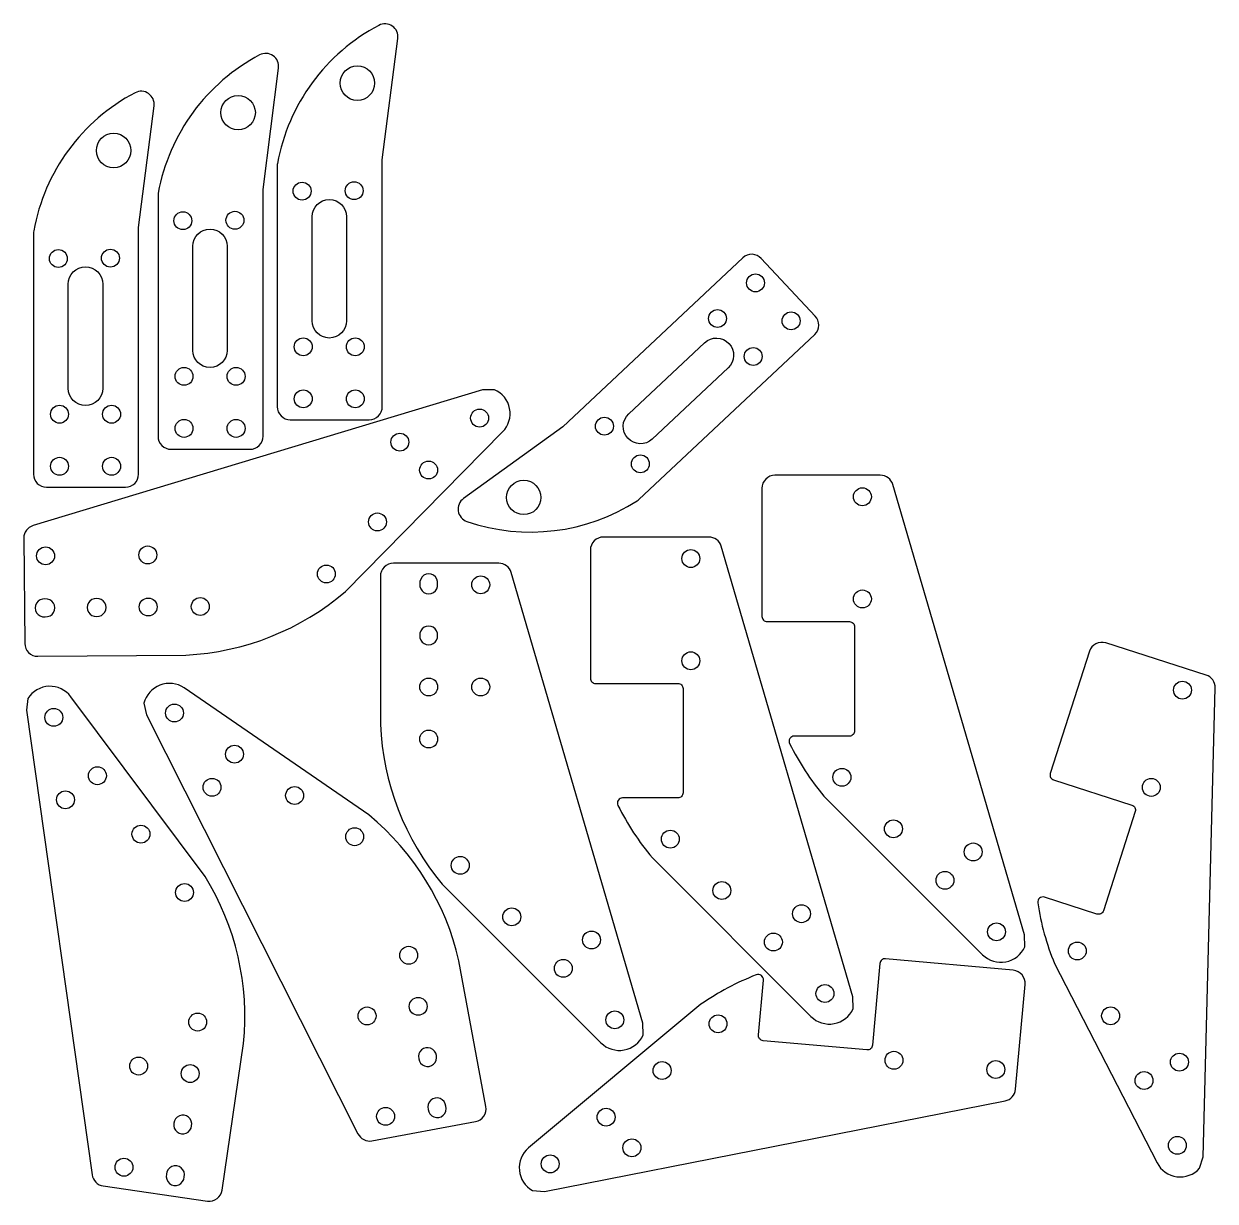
# Model space of a CAD drawing. Header units: inches. Extents: x 0.1 to 11.5, y -24 to -12.7.
import ezdxf

# ---------------------------------------------------------------- set-up
doc = ezdxf.new("R2010")
doc.units = ezdxf.units.IN
doc.header["$MEASUREMENT"] = 0

msp = doc.modelspace()

# ---------------------------------------------------------------- linework, layer by layer
for points in [[(3.504, -16.347), (3.504, -13.975), (3.654, -12.808, 0.607392), (3.471, -12.682, 0.230127), (2.497, -14.009, 0.0452), (2.495, -14.032), (2.495, -16.347, 0.414214), (2.62, -16.472), (3.379, -16.472, 0.414214)], [(1.475, -16.756), (2.234, -16.756, 0.414214), (2.359, -16.631), (2.359, -14.259), (2.508, -13.092, 0.607392), (2.326, -12.966, 0.230127), (1.352, -14.293, 0.0452), (1.35, -14.316), (1.35, -16.631, 0.414214)], [(1.13, -13.33, 0.230127), (0.156, -14.657, 0.0452), (0.154, -14.68), (0.154, -16.995, 0.414214), (0.279, -17.12), (1.038, -17.12, 0.414214), (1.163, -16.995), (1.163, -14.623), (1.312, -13.456, 0.607392)], [(3.161, -15.521, -1), (2.83, -15.521), (2.83, -14.521, -1), (3.161, -14.521)], [(1.684, -14.805, -1), (2.015, -14.805), (2.015, -15.805, -1), (1.684, -15.805)], [(6.967, -14.916), (5.238, -16.539), (4.285, -17.229, 0.607392), (4.317, -17.449, 0.230127), (5.952, -17.25, 0.0452), (5.97, -17.237), (7.658, -15.652, 0.414214), (7.663, -15.475), (7.144, -14.922, 0.414214)], [(0.819, -16.169, -1), (0.488, -16.169), (0.488, -15.169, -1), (0.819, -15.169)], [(6.6, -15.732, -1), (6.827, -15.973), (6.097, -16.658, -1), (5.871, -16.416)], [(4.468, -16.186), (0.15, -17.489, 0.333167), (0.061, -17.609), (0.07, -18.621, 0.414214), (0.196, -18.745), (1.618, -18.733, 0.165496), (3.15, -18.124), (4.66, -16.588, 0.526411), (4.582, -16.183)], [(9.674, -21.423), (8.408, -17.095, 0.333167), (8.288, -17.005), (7.276, -17.005, 0.414214), (7.151, -17.13), (7.151, -18.362, 0.414214), (7.201, -18.412), (7.991, -18.412, -0.414214), (8.041, -18.462), (8.041, -19.462, -0.414214), (7.991, -19.512), (7.461, -19.512, 0.556765), (7.417, -19.584, 0.059194), (7.747, -20.089), (9.271, -21.613, 0.526411), (9.676, -21.537)], [(8.025, -22.017), (6.76, -17.688, 0.333167), (6.64, -17.599), (5.628, -17.599, 0.414214), (5.503, -17.724), (5.503, -18.956, 0.414214), (5.553, -19.006), (6.343, -19.006, -0.414214), (6.393, -19.056), (6.393, -20.056, -0.414214), (6.343, -20.106), (5.813, -20.106, 0.556765), (5.768, -20.178, 0.059194), (6.099, -20.683), (7.622, -22.206, 0.526411), (8.027, -22.131)], [(3.486, -19.398, 0.165496), (4.081, -20.936), (5.605, -22.459, 0.526411), (6.01, -22.384), (6.008, -22.27), (4.743, -17.941, 0.333167), (4.623, -17.851), (3.611, -17.851, 0.414214), (3.486, -17.976)], [(4.036, -18.049, 1.111103), (3.865, -18.049, 1.111103)], [(0.266, -18.365, 1.111103), (0.264, -18.194, 1.111103)], [(0.76, -18.19, 1.053935), (0.761, -18.362, 1.053935)], [(3.864, -18.545, 1.053935), (4.036, -18.545, 1.053935)], [(9.961, -21.698), (10.946, -23.613, 0.526411), (11.355, -23.665), (11.388, -23.556), (11.504, -19.048, 0.333167), (11.418, -18.925), (10.454, -18.617, 0.414214), (10.297, -18.697), (9.921, -19.871, 0.414214), (9.953, -19.933), (10.705, -20.175, -0.414214), (10.737, -20.237), (10.432, -21.19, -0.414214), (10.369, -21.222), (9.865, -21.06, 0.556765), (9.8, -21.115, 0.059194)], [(1.802, -20.86), (0.513, -19.134, 0.526411), (0.101, -19.15), (0.087, -19.263), (0.717, -23.728, 0.333167), (0.823, -23.835), (1.825, -23.98, 0.414214), (1.966, -23.874), (2.171, -22.467, 0.165496)], [(1.238, -19.309), (3.27, -23.334, 0.333167), (3.405, -23.401), (4.4, -23.217, 0.414214), (4.5, -23.071), (4.241, -21.673, 0.165496), (3.375, -20.27), (1.6, -19.049, 0.526411), (1.215, -19.197)], [(9.565, -21.762), (8.338, -21.651, 0.414214), (8.284, -21.697), (8.213, -22.483, -0.414214), (8.158, -22.528), (7.163, -22.439, -0.414214), (7.117, -22.384), (7.165, -21.857, 0.556765), (7.097, -21.806, 0.059194), (6.564, -22.089), (4.91, -23.47, 0.526411), (4.948, -23.88), (5.062, -23.888), (9.487, -23.017, 0.333167), (9.587, -22.906), (9.678, -21.898, 0.414214)], [(3.855, -22.612, 1.053935), (4.024, -22.581, 1.053935)], [(4.114, -23.068, 1.111103), (3.946, -23.099, 1.111103)], [(1.673, -23.257, 1.053935), (1.503, -23.233, 1.053935)], [(1.432, -23.723, 1.111103), (1.601, -23.748, 1.111103)]]:
    msp.add_lwpolyline(points, format="xyb", close=True)
for centre, radius in [((3.265, -13.237), 0.166), ((2.119, -13.521), 0.166), ((0.924, -13.885), 0.166), ((2.734, -14.275), 0.086), ((3.234, -14.271), 0.086), ((1.589, -14.559), 0.086), ((2.089, -14.555), 0.086), ((0.393, -14.923), 0.086), ((0.893, -14.919), 0.086), ((7.089, -15.157), 0.086), ((6.724, -15.499), 0.086), ((7.431, -15.522), 0.086), ((2.745, -15.771), 0.086), ((3.245, -15.771), 0.086), ((7.067, -15.864), 0.086), ((1.6, -16.055), 0.086), ((2.1, -16.055), 0.086), ((2.745, -16.271), 0.086), ((3.245, -16.271), 0.086), ((0.404, -16.419), 0.086), ((0.904, -16.419), 0.086), ((1.6, -16.555), 0.086), ((2.1, -16.555), 0.086), ((4.439, -16.456), 0.086), ((5.638, -16.534), 0.086), ((3.673, -16.687), 0.086), ((5.983, -16.896), 0.086), ((0.404, -16.919), 0.086), ((0.904, -16.919), 0.086), ((3.949, -16.955), 0.086), ((4.863, -17.219), 0.165), ((8.116, -17.212), 0.086), ((3.458, -17.454), 0.086), ((0.27, -17.78), 0.086), ((1.252, -17.771), 0.086), ((6.468, -17.806), 0.086), ((2.967, -17.954), 0.086), ((4.45, -18.058), 0.086), ((1.256, -18.271), 0.086), ((1.756, -18.267), 0.086), ((8.116, -18.194), 0.086), ((6.468, -18.788), 0.086), ((3.95, -19.04), 0.086), ((4.45, -19.04), 0.086), ((11.19, -19.07), 0.086), ((1.508, -19.29), 0.086), ((0.349, -19.332), 0.086), ((3.95, -19.54), 0.086), ((2.085, -19.686), 0.086), ((0.768, -19.893), 0.086), ((7.919, -19.908), 0.086), ((1.869, -20.004), 0.086), ((2.662, -20.083), 0.086), ((10.891, -20.005), 0.086), ((0.461, -20.124), 0.086), ((1.186, -20.454), 0.086), ((8.414, -20.403), 0.086), ((3.239, -20.479), 0.086), ((6.271, -20.502), 0.086), ((9.18, -20.625), 0.086), ((4.253, -20.754), 0.086), ((8.909, -20.898), 0.086), ((1.605, -21.015), 0.086), ((6.766, -20.996), 0.086), ((4.748, -21.249), 0.086), ((7.531, -21.219), 0.086), ((5.514, -21.471), 0.086), ((9.404, -21.393), 0.086), ((7.261, -21.491), 0.086), ((10.18, -21.577), 0.086), ((3.758, -21.618), 0.086), ((5.243, -21.744), 0.086), ((7.756, -21.986), 0.086), ((3.849, -22.109), 0.086), ((1.731, -22.26), 0.086), ((3.358, -22.201), 0.086), ((5.738, -22.239), 0.086), ((6.729, -22.277), 0.086), ((10.5, -22.2), 0.086), ((8.419, -22.627), 0.086), ((1.164, -22.683), 0.086), ((6.192, -22.726), 0.086), ((9.397, -22.716), 0.086), ((11.161, -22.645), 0.086), ((1.659, -22.755), 0.086), ((10.821, -22.822), 0.086), ((3.536, -23.166), 0.086), ((5.654, -23.174), 0.086), ((5.902, -23.468), 0.086), ((11.141, -23.445), 0.086), ((1.023, -23.655), 0.086), ((5.117, -23.623), 0.086)]:
    msp.add_circle(centre, radius)

doc.saveas('drawing.dxf')
